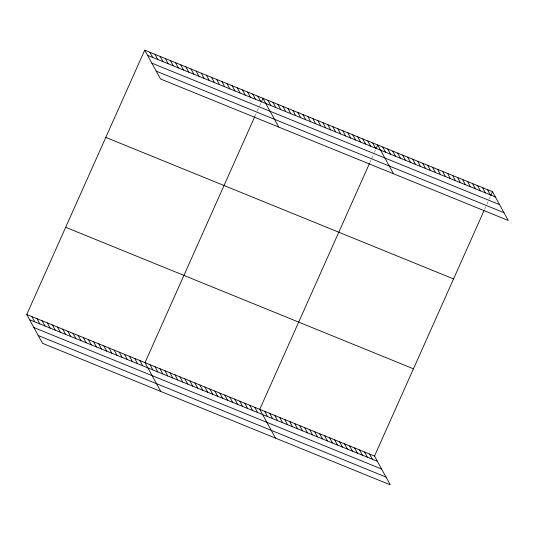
<?xml version="1.0" encoding="UTF-8"?>
<svg xmlns="http://www.w3.org/2000/svg" width="535" height="535" viewBox="0 0 535 535"><rect width="100%" height="100%" fill="white"/><g stroke="black" fill="none" stroke-linecap="round" stroke-linejoin="round"><path stroke-width="0.4" stroke-dasharray="2.67 2.01" d="M255.115 115.874L257.074 111.474M257.402 110.738L259.361 106.345M259.689 105.609L260.672 103.409M369.872 162.573L374.125 153.043M374.453 152.314L375.436 150.114M484.636 209.279L486.603 204.878M486.93 204.149L488.89 199.749M489.217 199.013L490.2 196.813"/><path stroke-width="0.8" d="M26.75 314.526L374.513 456.054L390.276 484.844L42.512 343.316L26.75 314.526L144.724 50.156L492.488 191.684L508.25 220.474L160.487 78.946L144.724 50.156M254.787 116.603L144.992 362.65L160.754 391.433M261.327 101.944L262.966 98.279L278.722 127.062M369.545 163.309L259.756 409.349L275.512 438.138M376.092 148.643L377.723 144.978L393.486 173.768M374.513 456.054L483.981 210.743M490.856 195.349L492.488 191.684M147.58 55.372L495.343 196.9M151.84 63.15L499.603 204.678M156.227 71.168L503.99 212.689M105.79 137.401L453.56 278.922M65.678 227.288L413.448 368.809M29.606 319.743L377.369 461.27M33.865 327.52L381.629 469.048M38.252 335.539L386.016 477.059M487.499 189.651L490.354 194.867M482.51 187.624L485.365 192.834M477.521 185.591L480.377 190.808M472.532 183.559L475.388 188.775M467.543 181.532L470.392 186.742M462.554 179.499L465.403 184.715M457.559 177.466L460.414 182.682M452.57 175.44L455.425 180.649M447.581 173.407L450.437 178.623M442.592 171.381L445.448 176.59M437.603 169.348L440.459 174.564M432.614 167.315L435.47 172.531M427.625 165.288L430.474 170.498M422.637 163.255L425.486 168.471M417.641 161.222L420.497 166.438M412.652 159.196L415.508 164.405M407.663 157.163L410.519 162.379M402.674 155.13L405.53 160.346M397.686 153.104L400.541 158.313M392.697 151.071L395.552 156.287M387.708 149.044L390.563 154.254M382.719 147.011L385.568 152.228M372.734 142.952L375.59 148.162M367.746 140.919L370.601 146.135M362.757 138.886L365.612 144.102M357.768 136.86L360.623 142.069M352.779 134.827L355.635 140.043M347.79 132.794L350.646 138.01M342.801 130.767L345.65 135.977M337.806 128.734L340.661 133.951M332.817 126.708L335.672 131.918M327.828 124.675L330.683 129.891M322.839 122.642L325.695 127.858M317.85 120.616L320.706 125.825M312.861 118.583L315.717 123.799M307.872 116.55L310.728 121.766M302.884 114.523L305.732 119.733M297.888 112.49L300.744 117.707M292.899 110.457L295.755 115.674M287.91 108.431L290.766 113.641M282.921 106.398L285.777 111.614M277.933 104.372L280.788 109.581M272.944 102.339L275.799 107.555M267.955 100.306L270.81 105.522M257.823 96.186L260.679 101.396M252.68 94.093L255.536 99.309M247.538 92L250.393 97.216M242.402 89.907L245.257 95.123M237.259 87.814L240.115 93.03M232.116 85.727L234.972 90.937M226.974 83.634L229.829 88.843M221.838 81.541L224.693 86.757M216.695 79.447L219.551 84.664M211.552 77.354L214.408 82.571M206.416 75.261L209.265 80.477M201.274 73.175L204.129 78.384M196.131 71.081L198.987 76.291M190.988 68.988L193.844 74.204M185.852 66.895L188.701 72.111M180.71 64.802L183.565 70.018M175.567 62.709L178.422 67.925M170.424 60.622L173.28 65.832M165.288 58.529L168.144 63.739M160.146 56.436L163.001 61.652M155.003 54.343L157.858 59.559M149.867 52.249L152.716 57.466M369.524 454.021L372.38 459.237M364.536 451.995L367.391 457.204M359.547 449.962L362.402 455.178M354.558 447.929L357.413 453.145M349.569 445.902L352.425 451.112M344.58 443.869L347.436 449.086M339.591 441.836L342.44 447.053M334.596 439.81L337.451 445.02M329.607 437.777L332.462 442.993M324.618 435.751L327.474 440.96M319.629 433.718L322.485 438.934M314.64 431.685L317.496 436.901M309.651 429.659L312.507 434.868M304.662 427.625L307.518 432.842M299.674 425.592L302.522 430.809M294.685 423.566L297.534 428.776M289.689 421.533L292.545 426.749M284.7 419.5L287.556 424.716M279.711 417.474L282.567 422.683M274.722 415.441L277.578 420.657M269.734 413.415L272.589 418.624M264.745 411.382L267.6 416.598M254.767 407.322L257.616 412.532M249.771 405.289L252.627 410.505M244.783 403.256L247.638 408.472M239.794 401.23L242.649 406.439M234.805 399.197L237.66 404.413M229.816 397.164L232.672 402.38M224.827 395.138L227.683 400.347M219.838 393.105L222.694 398.321M214.849 391.078L217.698 396.288M209.854 389.045L212.709 394.262M204.865 387.012L207.72 392.229M199.876 384.986L202.732 390.196M194.887 382.953L197.743 388.169M189.898 380.92L192.754 386.136M184.909 378.894L187.765 384.103M179.921 376.861L182.776 382.077M174.932 374.828L177.78 380.044M169.936 372.801L172.792 378.011M164.947 370.768L167.803 375.985M159.958 368.742L162.814 373.952M154.969 366.709L157.825 371.925M149.981 364.676L152.836 369.892M139.849 360.557L142.705 365.766M134.706 358.463L137.562 363.68M129.57 356.37L132.419 361.586M124.428 354.277L127.283 359.493M119.285 352.184L122.14 357.4M114.142 350.097L116.998 355.307M109.006 348.004L111.862 353.214M103.864 345.911L106.719 351.127M98.721 343.818L101.576 349.034M93.585 341.725L96.434 346.941M88.442 339.631L91.298 344.848M83.299 337.545L86.155 342.754M78.157 335.452L81.012 340.661M73.021 333.358L75.87 338.575M67.878 331.265L70.734 336.482M62.735 329.172L65.591 334.388M57.593 327.079L60.448 332.295M52.457 324.992L55.312 330.202M47.314 322.899L50.17 328.109M42.171 320.806L45.027 326.022M37.029 318.713L39.884 323.929M31.893 316.62L34.748 321.836"/></g></svg>
